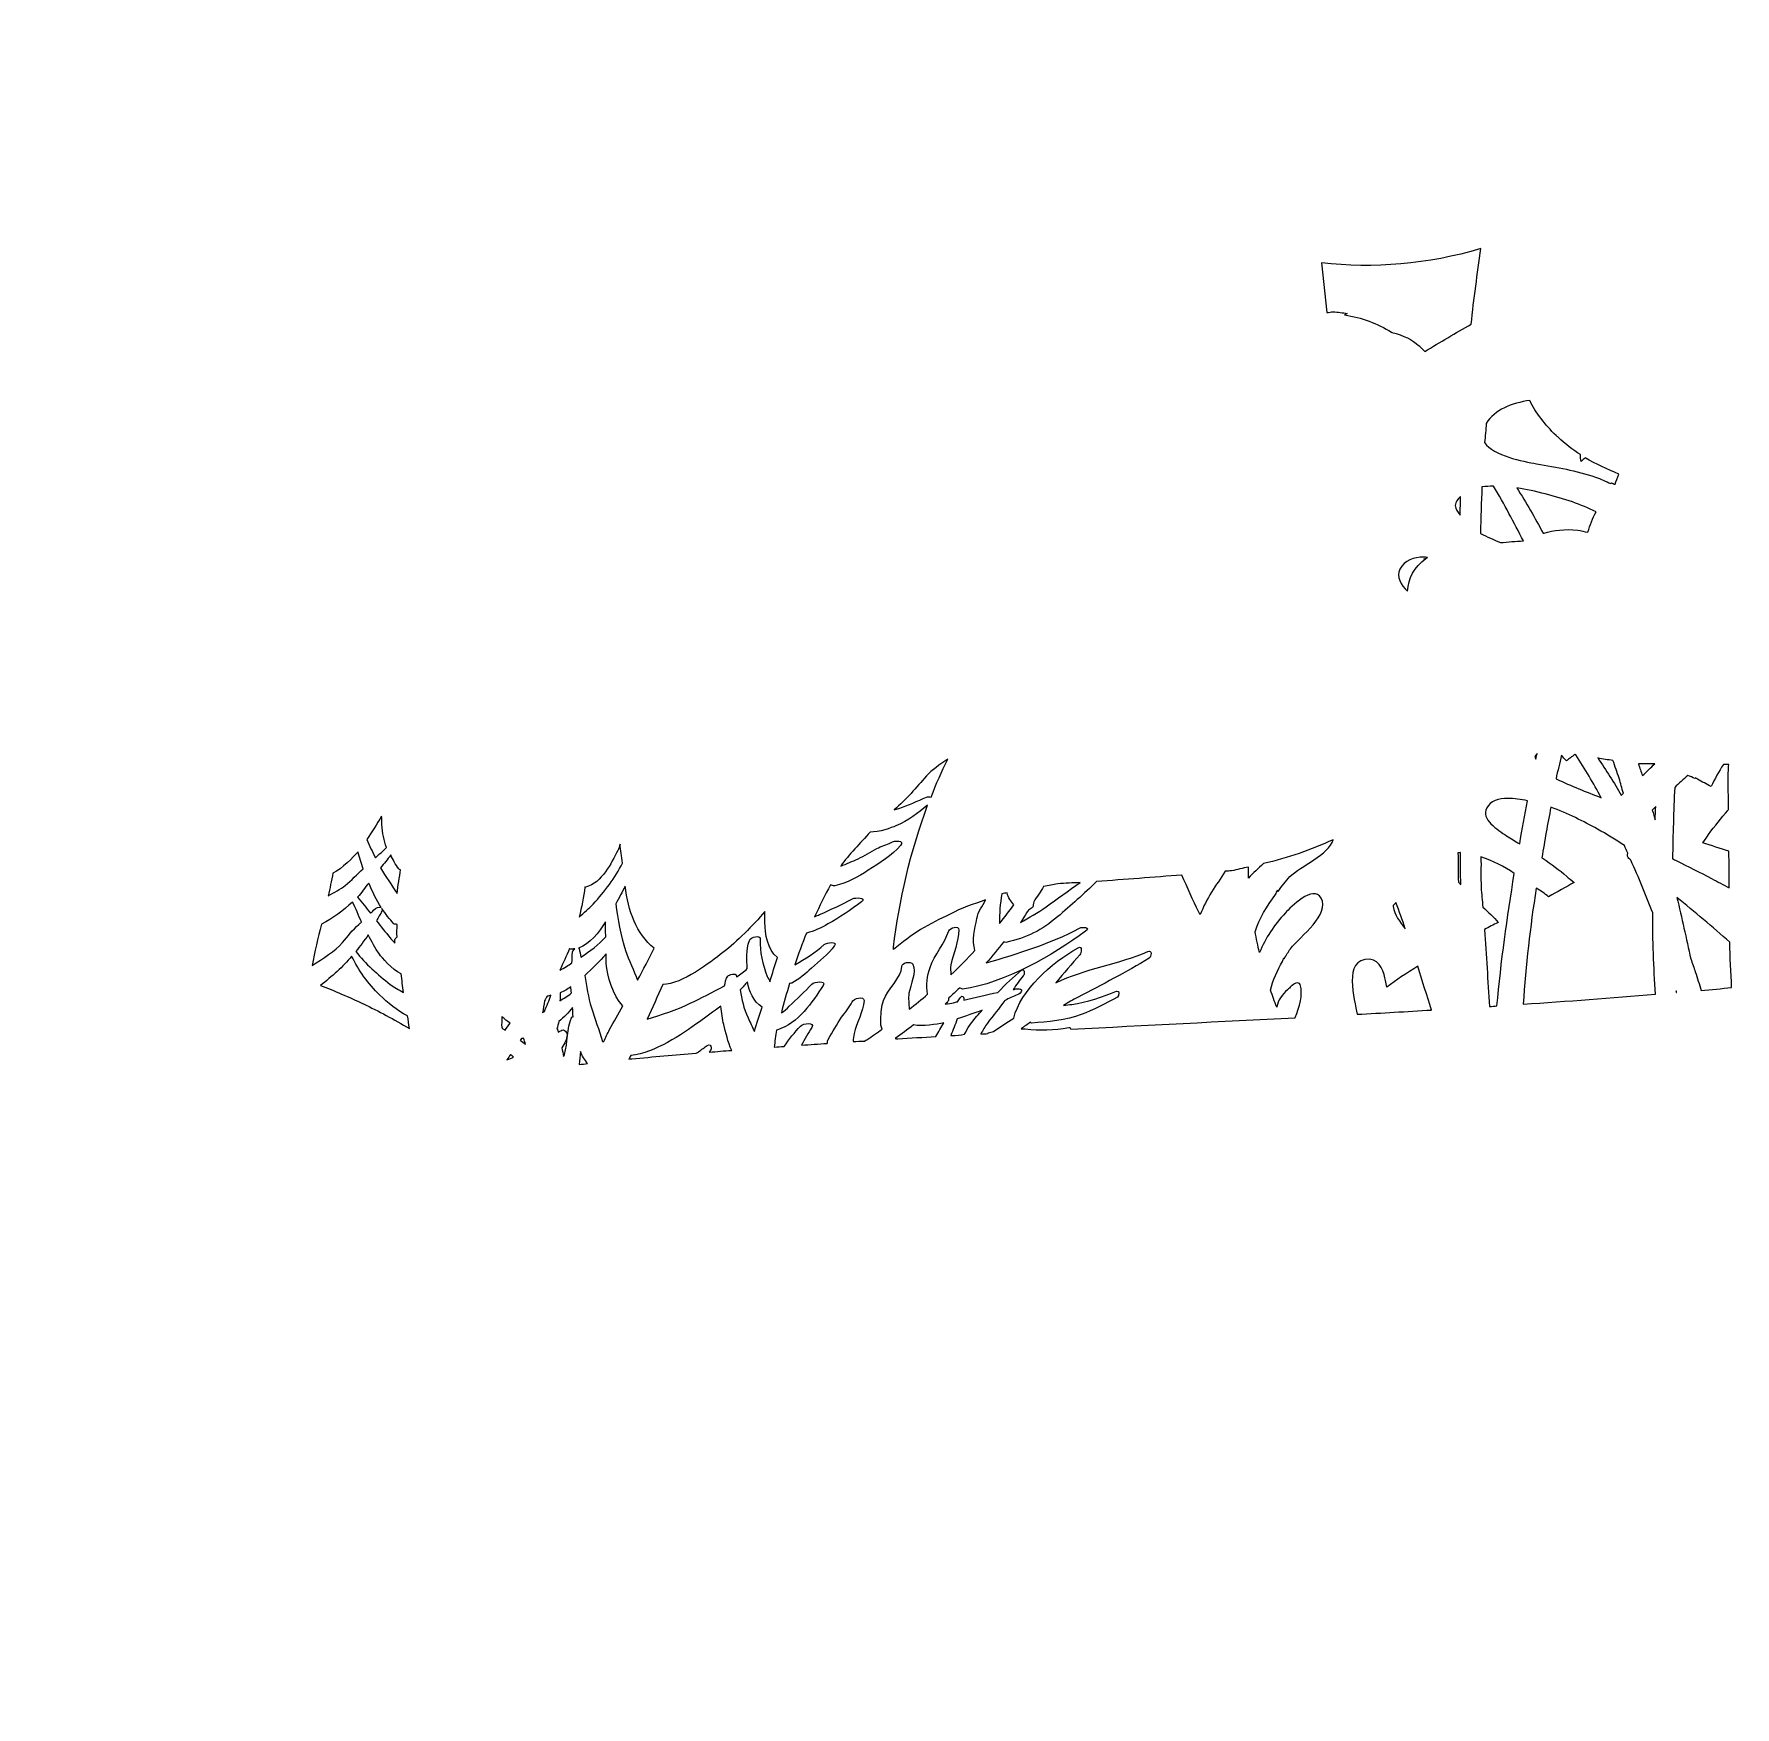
# Model space of a CAD drawing. Extents: x -2 to 9008, y -1000 to 0.
# Drawn here: x 1517.8 to 1581.4, y -749.6 to -687 of the extents above; entities that cross this region are included whole.
import ezdxf

# ---------------------------------------------------------------- set-up
doc = ezdxf.new("R2010")
doc.units = 0
doc.header["$MEASUREMENT"] = 0
doc.layers.add('Layer 1', color=7, linetype='Continuous')

# ---------------------------------------------------------------- blocks, each defined once
blk = doc.blocks.new('block 7')
at = {"layer": 'Layer 1', "lineweight": 0}
for points, knots in [([(1144.958, 0), (1144.958, 0), (1144.958, -387.67), (1144.958, -387.67), (1144.958, -387.67), (1144.958, -389.9), (1144.958, -389.9), (1144.958, -389.9), (1144.958, -402.58), (1144.958, -402.58), (1144.958, -402.58), (1144.958, -409.55), (1144.958, -409.55), (1144.958, -409.55), (1144.958, -416.56), (1144.958, -416.56), (1144.958, -416.56), (1144.958, -422.52), (1144.958, -422.52), (1144.958, -422.52), (1144.958, -455.49), (1144.958, -455.49), (1144.958, -455.49), (1144.958, -470.32), (1144.958, -470.32), (1144.958, -470.32), (1144.958, -475.2), (1144.958, -475.2), (1144.678, -475.57), (1144.208, -475.88), (1143.438, -475.88), (1142.388, -475.88), (1143.608, -476.45), (1144.958, -476.67), (1144.958, -476.67), (1144.958, -485.16), (1144.958, -485.16), (1144.958, -485.16), (1144.958, -492.24), (1144.958, -492.24), (1144.958, -492.24), (1144.958, -500.31), (1144.958, -500.31), (1144.958, -500.31), (1144.958, -518.7), (1144.958, -518.7), (1144.958, -518.7), (1144.958, -531.82), (1144.958, -531.82), (1144.958, -531.82), (1144.958, -558.91), (1144.958, -558.91), (1144.958, -558.91), (1144.958, -597.92), (1144.958, -597.92), (1144.958, -597.92), (1144.958, -624.27), (1144.958, -624.27), (1144.958, -624.27), (1144.958, -625.85), (1144.958, -625.85), (1144.958, -625.85), (1144.958, -634.75), (1144.958, -634.75), (1144.958, -634.75), (1144.958, -703.41), (1144.958, -703.41), (1144.958, -703.41), (1144.958, -1000), (1144.958, -1000), (1144.958, -1000), (2144.958, -1000), (2144.958, -1000), (2144.958, -1000), (2144.958, -576.68), (2144.958, -576.68), (2144.958, -576.68), (2144.958, 0), (2144.958, 0), (2144.958, 0), (1144.958, 0), (1144.958, 0)], [0, 0, 0, 0, 1, 1, 1, 2, 2, 2, 3, 3, 3, 4, 4, 4, 5, 5, 5, 6, 6, 6, 7, 7, 7, 8, 8, 8, 9, 9, 9, 10, 10, 10, 11, 11, 11, 12, 12, 12, 13, 13, 13, 14, 14, 14, 15, 15, 15, 16, 16, 16, 17, 17, 17, 18, 18, 18, 19, 19, 19, 20, 20, 20, 21, 21, 21, 22, 22, 22, 23, 23, 23, 24, 24, 24, 25, 25, 25, 26, 26, 26, 27, 27, 27, 27]), ([(1571.548, -697.86), (1570.958, -698.19), (1570.378, -698.53), (1569.808, -698.88), (1569.748, -698.81), (1569.678, -698.74), (1569.608, -698.68), (1569.618, -698.68), (1569.618, -698.68), (1569.628, -698.68), (1569.618, -698.67), (1569.598, -698.66), (1569.578, -698.65), (1569.338, -698.45), (1569.028, -698.27), (1568.578, -698.17), (1568.578, -698.16), (1568.568, -698.16), (1568.568, -698.16), (1568.028, -697.83), (1567.448, -697.61), (1566.808, -697.51), (1566.838, -697.49), (1566.868, -697.47), (1566.908, -697.46), (1566.738, -697.43), (1566.558, -697.4), (1566.378, -697.4), (1566.298, -697.39), (1566.228, -697.42), (1566.148, -697.42), (1566.148, -697.42), (1565.938, -695.56), (1565.938, -695.56), (1567.898, -695.79), (1569.908, -695.62), (1571.908, -695.03), (1571.778, -695.97), (1571.638, -696.91), (1571.548, -697.86)], [0, 0, 0, 0, 1, 1, 1, 2, 2, 2, 3, 3, 3, 4, 4, 4, 5, 5, 5, 6, 6, 6, 7, 7, 7, 8, 8, 8, 9, 9, 9, 10, 10, 10, 11, 11, 11, 12, 12, 12, 13, 13, 13, 13]), ([(1576.928, -703.85), (1576.878, -703.84), (1576.838, -703.81), (1576.788, -703.8), (1576.788, -703.8), (1576.778, -703.81), (1576.768, -703.82), (1576.578, -703.74), (1576.398, -703.65), (1576.198, -703.58), (1575.458, -703.33), (1574.758, -703.21), (1573.988, -703.08), (1573.468, -702.99), (1572.388, -702.78), (1572.048, -702.29), (1572.068, -702.05), (1572.088, -701.81), (1572.108, -701.57), (1572.428, -701.06), (1573.048, -700.81), (1573.738, -700.71), (1573.958, -701.18), (1574.308, -701.62), (1574.718, -702.02), (1574.748, -702.05), (1574.778, -702.07), (1574.798, -702.09), (1575.068, -702.34), (1575.348, -702.56), (1575.628, -702.74), (1575.638, -702.83), (1575.638, -702.91), (1575.658, -702.99), (1575.698, -702.94), (1575.758, -702.91), (1575.808, -702.86), (1576.218, -703.1), (1576.648, -703.28), (1577.068, -703.47), (1577.018, -703.6), (1576.968, -703.73), (1576.928, -703.85)], [0, 0, 0, 0, 1, 1, 1, 2, 2, 2, 3, 3, 3, 4, 4, 4, 5, 5, 5, 6, 6, 6, 7, 7, 7, 8, 8, 8, 9, 9, 9, 10, 10, 10, 11, 11, 11, 12, 12, 12, 13, 13, 13, 14, 14, 14, 14]), ([(1570.948, -704.64), (1570.948, -704.51), (1571.048, -704.41), (1571.148, -704.3), (1571.138, -704.54), (1571.138, -704.77), (1571.128, -705), (1571.058, -704.89), (1570.948, -704.79), (1570.948, -704.64)], [0, 0, 0, 0, 1, 1, 1, 2, 2, 2, 3, 3, 3, 3]), ([(1572.378, -703.92), (1572.788, -704.59), (1573.138, -705.28), (1573.498, -705.97), (1573.208, -705.97), (1572.928, -706.01), (1572.638, -706.03), (1572.388, -705.92), (1572.138, -705.81), (1571.898, -705.69), (1571.898, -705.69), (1571.898, -705.68), (1571.888, -705.68), (1571.908, -705.1), (1571.918, -704.52), (1571.948, -703.95), (1572.088, -703.93), (1572.238, -703.92), (1572.378, -703.92)], [0, 0, 0, 0, 1, 1, 1, 2, 2, 2, 3, 3, 3, 4, 4, 4, 5, 5, 5, 6, 6, 6, 6]), ([(1575.908, -705.64), (1575.778, -705.62), (1575.658, -705.58), (1575.528, -705.57), (1575.028, -705.51), (1574.628, -705.57), (1574.268, -705.68), (1574.268, -705.68), (1574.238, -705.68), (1574.238, -705.68), (1573.928, -705.11), (1573.608, -704.54), (1573.248, -703.98), (1573.968, -704.09), (1574.678, -704.31), (1575.328, -704.51), (1575.638, -704.61), (1575.928, -704.75), (1576.218, -704.88), (1576.078, -705.12), (1575.998, -705.38), (1575.908, -705.64)], [0, 0, 0, 0, 1, 1, 1, 2, 2, 2, 3, 3, 3, 4, 4, 4, 5, 5, 5, 6, 6, 6, 7, 7, 7, 7]), ([(1569.848, -706.63), (1569.408, -706.95), (1569.198, -707.37), (1569.158, -707.85), (1568.908, -707.6), (1568.728, -707.32), (1568.878, -707.02), (1569.038, -706.7), (1569.408, -706.57), (1569.778, -706.57), (1569.818, -706.57), (1569.858, -706.59), (1569.908, -706.59), (1569.898, -706.6), (1569.888, -706.6), (1569.878, -706.61), (1569.848, -706.63), (1569.798, -706.63), (1569.768, -706.65), (1569.798, -706.64), (1569.828, -706.64), (1569.848, -706.63)], [0, 0, 0, 0, 1, 1, 1, 2, 2, 2, 3, 3, 3, 4, 4, 4, 5, 5, 5, 6, 6, 6, 7, 7, 7, 7]), ([(1574.018, -713.92), (1573.998, -713.99), (1573.978, -714.06), (1573.968, -714.13), (1573.958, -714.1), (1573.928, -714.09), (1573.928, -714.06), (1573.928, -714), (1573.988, -713.97), (1574.018, -713.92)], [0, 0, 0, 0, 1, 1, 1, 2, 2, 2, 3, 3, 3, 3]), ([(1576.408, -715.58), (1575.848, -715.35), (1575.278, -715.14), (1574.748, -714.88), (1574.738, -714.88), (1574.728, -714.87), (1574.718, -714.87), (1574.778, -714.57), (1574.858, -714.28), (1574.928, -713.99), (1574.988, -714.06), (1575.038, -714.13), (1575.108, -714.2), (1575.208, -714.12), (1575.318, -714.04), (1575.418, -713.95), (1575.428, -713.96), (1575.448, -713.96), (1575.458, -713.97), (1575.798, -714.5), (1576.118, -715.03), (1576.408, -715.58)], [0, 0, 0, 0, 1, 1, 1, 2, 2, 2, 3, 3, 3, 4, 4, 4, 5, 5, 5, 6, 6, 6, 7, 7, 7, 7]), ([(1549.958, -716.03), (1550.408, -715.65), (1550.778, -715.19), (1551.168, -714.76), (1551.358, -714.54), (1551.668, -714.34), (1551.958, -714.13), (1551.728, -714.59), (1551.528, -715.07), (1551.338, -715.55), (1551.278, -715.54), (1551.208, -715.54), (1551.168, -715.55), (1550.828, -715.7), (1550.488, -715.86), (1550.128, -715.98), (1550.068, -716), (1550.008, -716.01), (1549.958, -716.03)], [0, 0, 0, 0, 1, 1, 1, 2, 2, 2, 3, 3, 3, 4, 4, 4, 5, 5, 5, 6, 6, 6, 6]), ([(1577.158, -715.48), (1576.898, -715.01), (1576.588, -714.55), (1576.278, -714.09), (1576.468, -714.13), (1576.658, -714.16), (1576.848, -714.18), (1576.918, -714.4), (1577.008, -714.63), (1577.078, -714.85), (1577.138, -715.04), (1577.178, -715.22), (1577.238, -715.41), (1577.218, -715.43), (1577.188, -715.46), (1577.158, -715.48)], [0, 0, 0, 0, 1, 1, 1, 2, 2, 2, 3, 3, 3, 4, 4, 4, 5, 5, 5, 5]), ([(1577.948, -714.75), (1577.898, -714.61), (1577.848, -714.46), (1577.798, -714.31), (1578.008, -714.32), (1578.218, -714.31), (1578.418, -714.31), (1578.248, -714.45), (1578.118, -714.61), (1577.948, -714.75)], [0, 0, 0, 0, 1, 1, 1, 2, 2, 2, 3, 3, 3, 3]), ([(1581.168, -716.02), (1581.168, -716.03), (1581.158, -716.04), (1581.148, -716.05), (1580.898, -716.34), (1580.658, -716.64), (1580.428, -716.95), (1580.378, -717.03), (1580.288, -717.14), (1580.208, -717.26), (1580.528, -717.37), (1580.858, -717.48), (1581.188, -717.58), (1581.188, -718.04), (1581.198, -718.5), (1581.198, -718.95), (1580.978, -718.84), (1580.768, -718.72), (1580.538, -718.6), (1580.098, -718.37), (1579.658, -718.15), (1579.218, -717.93), (1579.168, -717.91), (1579.128, -717.89), (1579.078, -717.86), (1579.088, -716.97), (1579.118, -716.08), (1579.158, -715.19), (1579.318, -715.04), (1579.478, -714.89), (1579.648, -714.74), (1579.738, -714.79), (1579.828, -714.81), (1579.908, -714.86), (1579.918, -714.85), (1579.928, -714.84), (1579.928, -714.83), (1579.958, -714.84), (1579.978, -714.87), (1580.008, -714.88), (1580.178, -714.98), (1580.358, -715.07), (1580.528, -715.16), (1580.648, -714.87), (1580.808, -714.6), (1580.978, -714.33), (1580.978, -714.33), (1581.178, -714.33), (1581.178, -714.33), (1581.178, -714.43), (1581.168, -714.54), (1581.158, -714.64), (1581.148, -715.11), (1581.178, -715.56), (1581.168, -716.02)], [0, 0, 0, 0, 1, 1, 1, 2, 2, 2, 3, 3, 3, 4, 4, 4, 5, 5, 5, 6, 6, 6, 7, 7, 7, 8, 8, 8, 9, 9, 9, 10, 10, 10, 11, 11, 11, 12, 12, 12, 13, 13, 13, 14, 14, 14, 15, 15, 15, 16, 16, 16, 17, 17, 17, 18, 18, 18, 18]), ([(1546.878, -722.55), (1546.608, -722.83), (1546.318, -723.11), (1546.028, -723.38), (1545.938, -723.47), (1545.838, -723.56), (1545.738, -723.63), (1545.818, -723.26), (1545.938, -722.89), (1546.038, -722.53), (1546.068, -722.52), (1546.108, -722.52), (1546.128, -722.51), (1546.388, -722.38), (1546.658, -722.15), (1546.858, -721.96), (1547.148, -721.68), (1547.488, -721.44), (1547.728, -721.11), (1547.858, -720.94), (1547.428, -720.99), (1547.338, -721.07), (1547.018, -721.37), (1546.628, -721.6), (1546.238, -721.83), (1546.368, -721.42), (1546.518, -721.03), (1546.678, -720.64), (1546.958, -720.57), (1547.218, -720.45), (1547.478, -720.3), (1547.928, -720.05), (1548.328, -719.79), (1548.728, -719.47), (1548.938, -719.31), (1548.508, -719.3), (1548.398, -719.36), (1547.988, -719.58), (1547.578, -719.76), (1547.168, -719.95), (1547.108, -719.98), (1547.048, -720), (1546.978, -720.03), (1547.168, -719.63), (1547.348, -719.23), (1547.578, -718.84), (1547.638, -718.84), (1547.658, -718.89), (1547.738, -718.87), (1548.188, -718.77), (1548.598, -718.55), (1548.988, -718.29), (1549.388, -718.03), (1549.888, -717.72), (1550.188, -717.37), (1550.368, -717.16), (1549.968, -717.17), (1549.838, -717.25), (1549.668, -717.36), (1549.468, -717.38), (1549.308, -717.48), (1549.078, -717.61), (1548.848, -717.75), (1548.608, -717.86), (1548.388, -717.96), (1548.178, -718.05), (1547.958, -718.14), (1548.258, -717.69), (1548.688, -717.29), (1549.058, -716.86), (1549.388, -716.87), (1549.858, -716.7), (1550.018, -716.63), (1550.488, -716.44), (1550.838, -716.15), (1551.208, -715.86), (1550.548, -717.61), (1550.148, -719.44), (1549.928, -721.17), (1549.928, -721.17), (1549.928, -721.26), (1549.928, -721.26), (1550.578, -720.7), (1551.288, -720.27), (1552.048, -719.94), (1552.458, -719.7), (1552.928, -719.56), (1553.378, -719.4), (1553.268, -719.63), (1553.088, -719.84), (1553.048, -720.1), (1552.978, -720.48), (1552.858, -720.92), (1552.978, -721.29), (1552.688, -721.6), (1552.398, -721.91), (1552.078, -722.2), (1552.068, -722.08), (1552.058, -721.96), (1552.078, -721.83), (1552.168, -721.41), (1552.368, -720.94), (1552.378, -720.52), (1552.378, -720.35), (1552.038, -720.44), (1551.998, -720.56), (1551.848, -721.03), (1551.468, -721.46), (1551.298, -721.93), (1551.188, -722.22), (1551.148, -722.6), (1551.208, -722.93), (1550.978, -723.12), (1550.748, -723.31), (1550.518, -723.49), (1550.508, -723.29), (1550.478, -723.09), (1550.508, -722.89), (1550.568, -722.56), (1550.798, -722.12), (1550.648, -721.8), (1550.588, -721.68), (1550.228, -721.75), (1550.238, -721.89), (1550.238, -722.31), (1549.698, -722.75), (1549.558, -723.16), (1549.478, -723.39), (1549.468, -723.62), (1549.458, -723.86), (1549.448, -724.04), (1549.458, -724.15), (1549.508, -724.24), (1549.318, -724.37), (1549.128, -724.5), (1548.928, -724.64), (1548.908, -724.64), (1548.878, -724.66), (1548.848, -724.68), (1548.708, -724.69), (1548.558, -724.69), (1548.418, -724.7), (1548.428, -724.6), (1548.438, -724.5), (1548.458, -724.4), (1548.548, -724), (1548.798, -723.57), (1548.828, -723.17), (1548.838, -722.97), (1548.428, -723.09), (1548.378, -723.22), (1548.308, -723.39), (1548.098, -723.64), (1547.988, -723.79), (1547.808, -724.06), (1547.648, -724.33), (1547.488, -724.62), (1547.468, -724.66), (1547.458, -724.72), (1547.448, -724.77), (1547.128, -724.79), (1546.808, -724.81), (1546.488, -724.84), (1546.608, -724.61), (1546.738, -724.38), (1546.878, -724.17), (1547.008, -723.97), (1546.538, -724.01), (1546.448, -724.12), (1546.228, -724.36), (1546.028, -724.62), (1545.838, -724.88), (1545.718, -724.89), (1545.588, -724.9), (1545.468, -724.91), (1545.488, -724.7), (1545.518, -724.48), (1545.558, -724.27), (1545.568, -724.27), (1545.568, -724.27), (1545.568, -724.27), (1546.388, -724.02), (1546.888, -723.22), (1547.298, -722.6), (1547.418, -722.4), (1546.978, -722.46), (1546.878, -722.55)], [0, 0, 0, 0, 1, 1, 1, 2, 2, 2, 3, 3, 3, 4, 4, 4, 5, 5, 5, 6, 6, 6, 7, 7, 7, 8, 8, 8, 9, 9, 9, 10, 10, 10, 11, 11, 11, 12, 12, 12, 13, 13, 13, 14, 14, 14, 15, 15, 15, 16, 16, 16, 17, 17, 17, 18, 18, 18, 19, 19, 19, 20, 20, 20, 21, 21, 21, 22, 22, 22, 23, 23, 23, 24, 24, 24, 25, 25, 25, 26, 26, 26, 27, 27, 27, 28, 28, 28, 29, 29, 29, 30, 30, 30, 31, 31, 31, 32, 32, 32, 33, 33, 33, 34, 34, 34, 35, 35, 35, 36, 36, 36, 37, 37, 37, 38, 38, 38, 39, 39, 39, 40, 40, 40, 41, 41, 41, 42, 42, 42, 43, 43, 43, 44, 44, 44, 45, 45, 45, 46, 46, 46, 47, 47, 47, 48, 48, 48, 49, 49, 49, 50, 50, 50, 51, 51, 51, 52, 52, 52, 53, 53, 53, 54, 54, 54, 55, 55, 55, 56, 56, 56, 57, 57, 57, 58, 58, 58, 59, 59, 59, 60, 60, 60, 61, 61, 61, 62, 62, 62, 62]), ([(1572.868, -717), (1572.538, -716.78), (1571.888, -716.38), (1572.128, -715.96), (1572.258, -715.71), (1572.578, -715.6), (1572.908, -715.6), (1573.158, -715.6), (1573.408, -715.64), (1573.648, -715.69), (1573.548, -716.22), (1573.448, -716.76), (1573.358, -717.3), (1573.188, -717.2), (1573.028, -717.1), (1572.868, -717)], [0, 0, 0, 0, 1, 1, 1, 2, 2, 2, 3, 3, 3, 4, 4, 4, 5, 5, 5, 5]), ([(1577.448, -717.85), (1577.468, -717.87), (1577.498, -717.89), (1577.518, -717.91), (1577.808, -718.57), (1578.088, -719.23), (1578.338, -719.89), (1578.328, -720.91), (1578.378, -721.92), (1578.438, -722.93), (1576.788, -723.07), (1575.138, -723.19), (1573.488, -723.3), (1573.588, -721.86), (1573.748, -720.41), (1573.978, -718.96), (1574.138, -719.06), (1574.298, -719.16), (1574.438, -719.28), (1574.758, -719.1), (1575.078, -718.93), (1575.398, -718.75), (1575.298, -718.66), (1575.188, -718.58), (1575.118, -718.52), (1574.838, -718.28), (1574.548, -718.06), (1574.238, -717.85), (1574.218, -717.84), (1574.198, -717.83), (1574.188, -717.82), (1574.298, -717.18), (1574.398, -716.56), (1574.528, -715.93), (1575.158, -716.16), (1575.758, -716.47), (1576.268, -716.75), (1576.618, -716.94), (1576.958, -717.15), (1577.278, -717.37), (1577.318, -717.46), (1577.358, -717.56), (1577.408, -717.65), (1577.388, -717.73), (1577.388, -717.81), (1577.448, -717.85)], [0, 0, 0, 0, 1, 1, 1, 2, 2, 2, 3, 3, 3, 4, 4, 4, 5, 5, 5, 6, 6, 6, 7, 7, 7, 8, 8, 8, 9, 9, 9, 10, 10, 10, 11, 11, 11, 12, 12, 12, 13, 13, 13, 14, 14, 14, 15, 15, 15, 15]), ([(1578.448, -715.91), (1578.438, -716.08), (1578.428, -716.24), (1578.428, -716.41), (1578.388, -716.29), (1578.358, -716.16), (1578.318, -716.04), (1578.358, -716), (1578.408, -715.95), (1578.448, -715.91)], [0, 0, 0, 0, 1, 1, 1, 2, 2, 2, 3, 3, 3, 3]), ([(1530.548, -717.82), (1530.428, -717.6), (1530.328, -717.37), (1530.228, -717.14), (1530.418, -716.85), (1530.598, -716.57), (1530.778, -716.27), (1530.788, -716.38), (1530.788, -716.48), (1530.788, -716.59), (1530.808, -716.9), (1530.868, -717.18), (1530.958, -717.44), (1530.838, -717.58), (1530.678, -717.69), (1530.548, -717.82)], [0, 0, 0, 0, 1, 1, 1, 2, 2, 2, 3, 3, 3, 4, 4, 4, 5, 5, 5, 5]), ([(1556.888, -720.46), (1555.798, -721.04), (1554.588, -721.41), (1553.398, -721.76), (1553.628, -721.5), (1553.838, -721.23), (1554.058, -720.97), (1554.088, -720.97), (1554.108, -720.99), (1554.128, -720.99), (1554.918, -720.83), (1555.478, -720.53), (1556.068, -720.03), (1556.558, -719.62), (1557.058, -719.17), (1557.528, -718.71), (1558.588, -718.64), (1559.658, -718.55), (1560.718, -718.47), (1560.928, -718.94), (1561.128, -719.41), (1561.348, -719.86), (1561.368, -719.9), (1561.388, -719.92), (1561.408, -719.95), (1561.628, -719.35), (1562.008, -718.85), (1562.338, -718.33), (1562.418, -718.32), (1562.498, -718.32), (1562.578, -718.31), (1562.798, -718.28), (1562.988, -718.21), (1563.208, -718.17), (1563.208, -718.31), (1563.208, -718.45), (1563.218, -718.59), (1563.368, -718.39), (1563.588, -718.23), (1563.768, -718.04), (1564.688, -717.83), (1565.558, -717.53), (1566.378, -717.15), (1566.238, -717.7), (1565.148, -718.14), (1564.758, -718.53), (1564.598, -718.7), (1564.458, -718.9), (1564.318, -719.08), (1564.318, -719.07), (1564.308, -719.05), (1564.308, -719.03), (1564.268, -719.08), (1564.258, -719.15), (1564.228, -719.2), (1563.898, -719.63), (1563.618, -720.1), (1563.458, -720.59), (1563.508, -720.85), (1563.558, -721.11), (1563.628, -721.37), (1563.848, -720.84), (1564.158, -720.34), (1564.598, -719.88), (1564.778, -719.69), (1565.638, -718.81), (1565.928, -719.33), (1566.268, -719.94), (1565.168, -720.75), (1564.778, -721.23), (1564.698, -721.34), (1564.628, -721.48), (1564.548, -721.6), (1564.548, -721.59), (1564.538, -721.58), (1564.538, -721.57), (1564.518, -721.61), (1564.508, -721.66), (1564.488, -721.7), (1564.288, -722.04), (1564.118, -722.4), (1564.038, -722.78), (1564.108, -722.99), (1564.188, -723.2), (1564.268, -723.41), (1564.318, -723.16), (1564.468, -722.95), (1564.668, -722.76), (1564.768, -722.68), (1564.848, -722.58), (1564.988, -722.52), (1565.048, -722.49), (1565.128, -722.51), (1565.148, -722.57), (1565.258, -722.97), (1565.118, -723.39), (1564.958, -723.8), (1564.958, -723.8), (1564.958, -723.8), (1564.958, -723.81), (1562.158, -723.95), (1559.368, -724.09), (1556.568, -724.24), (1556.558, -724.19), (1556.538, -724.16), (1556.488, -724.17), (1555.938, -724.28), (1555.408, -724.28), (1554.858, -724.23), (1554.808, -724.23), (1554.758, -724.23), (1554.708, -724.22), (1554.828, -724.14), (1554.928, -724.06), (1555.058, -723.98), (1555.068, -723.99), (1555.068, -724.01), (1555.098, -724.01), (1555.688, -723.96), (1556.398, -723.91), (1556.948, -723.69), (1557.408, -723.52), (1557.878, -723.28), (1558.308, -723.04), (1558.378, -723), (1558.398, -722.77), (1558.278, -722.81), (1557.778, -723.01), (1557.148, -723.24), (1556.608, -723.31), (1556.498, -723.32), (1556.398, -723.34), (1556.288, -723.35), (1556.468, -723.24), (1556.638, -723.14), (1556.838, -723.04), (1557.728, -722.57), (1558.638, -722.11), (1559.498, -721.58), (1559.588, -721.52), (1559.608, -721.25), (1559.448, -721.33), (1558.398, -721.79), (1557.078, -721.98), (1556.008, -722.5), (1556.298, -722.14), (1556.608, -721.79), (1556.908, -721.45), (1556.968, -721.38), (1556.998, -721.1), (1556.838, -721.19), (1555.818, -721.77), (1554.698, -722.77), (1554.428, -723.83), (1554.168, -723.98), (1553.918, -724.16), (1553.668, -724.32), (1553.608, -724.35), (1553.538, -724.34), (1553.478, -724.38), (1553.468, -724.38), (1553.468, -724.4), (1553.458, -724.4), (1553.378, -724.41), (1553.288, -724.41), (1553.198, -724.42), (1553.278, -724.28), (1553.348, -724.15), (1553.448, -724.01), (1553.658, -723.73), (1553.888, -723.45), (1554.098, -723.16), (1554.248, -723.09), (1554.398, -723.01), (1554.558, -722.95), (1554.748, -722.89), (1554.808, -722.7), (1554.548, -722.73), (1554.498, -722.73), (1554.448, -722.75), (1554.408, -722.75), (1554.538, -722.58), (1554.638, -722.4), (1554.788, -722.24), (1554.848, -722.19), (1554.838, -721.94), (1554.718, -722.03), (1554.408, -722.28), (1554.118, -722.56), (1553.838, -722.86), (1553.408, -722.95), (1552.978, -723.04), (1552.558, -723.15), (1552.568, -723.05), (1552.528, -722.93), (1552.428, -723.06), (1552.398, -723.11), (1552.358, -723.16), (1552.328, -723.21), (1552.278, -723.22), (1552.228, -723.24), (1552.178, -723.25), (1552.108, -723.26), (1551.988, -723.28), (1551.858, -723.3), (1551.908, -723.27), (1551.948, -723.23), (1551.968, -723.19), (1551.998, -723.15), (1551.978, -723.11), (1551.998, -723.07), (1552.138, -722.95), (1552.258, -722.82), (1552.398, -722.7), (1552.448, -722.7), (1552.468, -722.74), (1552.518, -722.74), (1554.098, -722.52), (1555.898, -721.47), (1557.118, -720.57), (1557.318, -720.43), (1557.018, -720.39), (1556.888, -720.46)], [0, 0, 0, 0, 1, 1, 1, 2, 2, 2, 3, 3, 3, 4, 4, 4, 5, 5, 5, 6, 6, 6, 7, 7, 7, 8, 8, 8, 9, 9, 9, 10, 10, 10, 11, 11, 11, 12, 12, 12, 13, 13, 13, 14, 14, 14, 15, 15, 15, 16, 16, 16, 17, 17, 17, 18, 18, 18, 19, 19, 19, 20, 20, 20, 21, 21, 21, 22, 22, 22, 23, 23, 23, 24, 24, 24, 25, 25, 25, 26, 26, 26, 27, 27, 27, 28, 28, 28, 29, 29, 29, 30, 30, 30, 31, 31, 31, 32, 32, 32, 33, 33, 33, 34, 34, 34, 35, 35, 35, 36, 36, 36, 37, 37, 37, 38, 38, 38, 39, 39, 39, 40, 40, 40, 41, 41, 41, 42, 42, 42, 43, 43, 43, 44, 44, 44, 45, 45, 45, 46, 46, 46, 47, 47, 47, 48, 48, 48, 49, 49, 49, 50, 50, 50, 51, 51, 51, 52, 52, 52, 53, 53, 53, 54, 54, 54, 55, 55, 55, 56, 56, 56, 57, 57, 57, 58, 58, 58, 59, 59, 59, 60, 60, 60, 61, 61, 61, 62, 62, 62, 63, 63, 63, 64, 64, 64, 65, 65, 65, 66, 66, 66, 67, 67, 67, 68, 68, 68, 69, 69, 69, 70, 70, 70, 71, 71, 71, 72, 72, 72, 73, 73, 73, 74, 74, 74, 74]), ([(1529.418, -718.86), (1529.238, -719), (1529.008, -719.12), (1528.778, -719.25), (1528.848, -718.97), (1528.898, -718.68), (1528.958, -718.4), (1529.308, -718.23), (1529.708, -717.82), (1529.898, -717.6), (1529.958, -717.81), (1530.018, -718.03), (1530.088, -718.24), (1529.858, -718.44), (1529.658, -718.67), (1529.418, -718.86)], [0, 0, 0, 0, 1, 1, 1, 2, 2, 2, 3, 3, 3, 4, 4, 4, 5, 5, 5, 5]), ([(1531.358, -719.16), (1531.148, -718.84), (1530.938, -718.53), (1530.738, -718.2), (1530.858, -718.04), (1531.008, -717.89), (1531.118, -717.72), (1531.208, -717.89), (1531.288, -718.07), (1531.428, -718.24), (1531.438, -718.26), (1531.468, -718.26), (1531.488, -718.27), (1531.448, -718.56), (1531.388, -718.86), (1531.358, -719.16)], [0, 0, 0, 0, 1, 1, 1, 2, 2, 2, 3, 3, 3, 4, 4, 4, 5, 5, 5, 5]), ([(1538.688, -719.56), (1538.538, -719.72), (1538.348, -719.88), (1538.168, -720.04), (1538.268, -719.67), (1538.328, -719.29), (1538.388, -718.92), (1538.398, -718.91), (1538.398, -718.92), (1538.408, -718.92), (1539.038, -718.76), (1539.358, -718.03), (1539.618, -717.55), (1539.658, -717.48), (1539.668, -717.4), (1539.698, -717.32), (1539.728, -717.55), (1539.768, -717.76), (1539.788, -718.02), (1539.518, -718.57), (1539.128, -719.09), (1538.688, -719.56)], [0, 0, 0, 0, 1, 1, 1, 2, 2, 2, 3, 3, 3, 4, 4, 4, 5, 5, 5, 6, 6, 6, 7, 7, 7, 7]), ([(1571.138, -717.63), (1571.148, -718.03), (1571.138, -718.43), (1571.158, -718.83), (1571.128, -718.8), (1571.098, -718.77), (1571.068, -718.74), (1571.048, -718.37), (1571.058, -718.01), (1571.048, -717.64), (1571.078, -717.64), (1571.108, -717.63), (1571.138, -717.63)], [0, 0, 0, 0, 1, 1, 1, 2, 2, 2, 3, 3, 3, 4, 4, 4, 4]), ([(1571.978, -719.67), (1571.958, -719.43), (1571.928, -719.18), (1571.918, -718.93), (1571.898, -718.55), (1571.918, -718.17), (1571.908, -717.79), (1572.368, -717.95), (1572.778, -718.15), (1573.158, -718.41), (1572.888, -720.06), (1572.658, -721.71), (1572.508, -723.37), (1572.418, -723.38), (1572.328, -723.38), (1572.228, -723.39), (1572.168, -722.43), (1572.108, -721.47), (1572.038, -720.51), (1572.208, -720.42), (1572.378, -720.33), (1572.548, -720.25), (1572.398, -720.03), (1572.178, -719.86), (1571.978, -719.67)], [0, 0, 0, 0, 1, 1, 1, 2, 2, 2, 3, 3, 3, 4, 4, 4, 5, 5, 5, 6, 6, 6, 7, 7, 7, 8, 8, 8, 8]), ([(1530.298, -718.77), (1530.438, -719.09), (1530.588, -719.41), (1530.768, -719.69), (1530.708, -719.64), (1530.548, -719.69), (1530.478, -719.79), (1530.448, -719.83), (1530.398, -719.86), (1530.358, -719.9), (1530.198, -719.7), (1530.058, -719.48), (1529.878, -719.3), (1530.048, -719.14), (1530.138, -718.94), (1530.298, -718.77)], [0, 0, 0, 0, 1, 1, 1, 2, 2, 2, 3, 3, 3, 4, 4, 4, 5, 5, 5, 5]), ([(1540.358, -722.4), (1540.218, -722.03), (1540.028, -721.67), (1539.908, -721.29), (1539.718, -720.72), (1539.618, -720.13), (1539.538, -719.55), (1539.658, -719.33), (1539.788, -719.1), (1539.888, -718.88), (1540.008, -719.81), (1540.298, -720.67), (1540.978, -721.21), (1540.778, -721.61), (1540.568, -722), (1540.358, -722.4)], [0, 0, 0, 0, 1, 1, 1, 2, 2, 2, 3, 3, 3, 4, 4, 4, 5, 5, 5, 5]), ([(1554.678, -720.25), (1554.788, -720.1), (1554.868, -719.93), (1554.978, -719.78), (1555.028, -719.75), (1555.098, -719.72), (1555.128, -719.68), (1555.178, -719.62), (1555.148, -719.54), (1555.178, -719.47), (1555.298, -719.28), (1555.438, -719.09), (1555.548, -718.9), (1555.738, -718.87), (1555.888, -718.82), (1556.078, -718.8), (1556.358, -718.77), (1556.638, -718.77), (1556.918, -718.75), (1556.488, -719.06), (1556.048, -719.35), (1555.638, -719.66), (1555.328, -719.88), (1554.998, -720.06), (1554.678, -720.25)], [0, 0, 0, 0, 1, 1, 1, 2, 2, 2, 3, 3, 3, 4, 4, 4, 5, 5, 5, 6, 6, 6, 7, 7, 7, 8, 8, 8, 8]), ([(1529.688, -719.48), (1529.818, -719.72), (1529.908, -719.98), (1530.028, -720.23), (1529.988, -720.26), (1529.968, -720.29), (1529.928, -720.32), (1529.688, -720.52), (1529.518, -720.77), (1529.318, -721), (1529.028, -721.32), (1528.588, -721.59), (1528.178, -721.86), (1528.278, -721.34), (1528.398, -720.83), (1528.528, -720.31), (1528.958, -720.09), (1529.348, -719.8), (1529.688, -719.48)], [0, 0, 0, 0, 1, 1, 1, 2, 2, 2, 3, 3, 3, 4, 4, 4, 5, 5, 5, 6, 6, 6, 6]), ([(1530.588, -720.18), (1530.648, -720.06), (1530.738, -719.94), (1530.788, -719.82), (1530.798, -719.78), (1530.798, -719.75), (1530.788, -719.72), (1530.928, -719.93), (1531.078, -720.12), (1531.238, -720.29), (1531.268, -720.32), (1531.318, -720.3), (1531.358, -720.32), (1531.358, -720.48), (1531.348, -720.63), (1531.358, -720.78), (1531.338, -720.82), (1531.288, -720.85), (1531.278, -720.89), (1531.268, -720.92), (1531.268, -720.97), (1531.278, -721.02), (1531.198, -720.94), (1531.128, -720.87), (1531.098, -720.82), (1530.928, -720.61), (1530.748, -720.4), (1530.588, -720.18)], [0, 0, 0, 0, 1, 1, 1, 2, 2, 2, 3, 3, 3, 4, 4, 4, 5, 5, 5, 6, 6, 6, 7, 7, 7, 8, 8, 8, 9, 9, 9, 9]), ([(1553.898, -720.28), (1553.888, -719.9), (1553.918, -719.53), (1553.988, -719.17), (1554.048, -719.15), (1554.118, -719.15), (1554.178, -719.14), (1554.208, -719.32), (1554.328, -719.45), (1554.438, -719.59), (1554.258, -719.82), (1554.088, -720.05), (1553.898, -720.28)], [0, 0, 0, 0, 1, 1, 1, 2, 2, 2, 3, 3, 3, 4, 4, 4, 4]), ([(1569.068, -720.48), (1568.878, -720.22), (1568.668, -719.96), (1568.628, -719.65), (1568.608, -719.58), (1568.698, -719.56), (1568.728, -719.5), (1568.848, -719.84), (1568.978, -720.15), (1569.068, -720.48)], [0, 0, 0, 0, 1, 1, 1, 2, 2, 2, 3, 3, 3, 3]), ([(1581.218, -720.98), (1581.228, -721.55), (1581.258, -722.11), (1581.288, -722.68), (1580.908, -722.72), (1580.528, -722.75), (1580.148, -722.79), (1580.078, -722.56), (1580.008, -722.32), (1579.928, -722.09), (1579.878, -721.94), (1579.818, -721.77), (1579.758, -721.61), (1579.588, -720.84), (1579.428, -720.07), (1579.238, -719.31), (1579.908, -719.85), (1580.568, -720.41), (1581.218, -720.98)], [0, 0, 0, 0, 1, 1, 1, 2, 2, 2, 3, 3, 3, 4, 4, 4, 5, 5, 5, 6, 6, 6, 6]), ([(1539.158, -720.22), (1539.148, -720.4), (1539.158, -720.59), (1539.168, -720.78), (1538.888, -721.08), (1538.578, -721.32), (1538.238, -721.54), (1538.218, -721.44), (1538.188, -721.33), (1538.168, -721.22), (1538.168, -721.21), (1538.148, -721.21), (1538.148, -721.2), (1538.568, -721.07), (1538.908, -720.61), (1539.158, -720.22)], [0, 0, 0, 0, 1, 1, 1, 2, 2, 2, 3, 3, 3, 4, 4, 4, 5, 5, 5, 5]), ([(1545.588, -721.55), (1545.478, -721.85), (1545.408, -722.16), (1545.308, -722.46), (1545.288, -722.4), (1545.238, -722.34), (1545.208, -722.27), (1545.028, -721.8), (1544.918, -721.37), (1544.948, -720.87), (1544.968, -720.69), (1544.578, -720.79), (1544.538, -720.92), (1544.408, -721.3), (1544.438, -721.62), (1544.458, -721.97), (1544.338, -722.08), (1544.208, -722.18), (1544.058, -722.28), (1544.058, -722.26), (1544.048, -722.25), (1544.048, -722.23), (1544.038, -722.12), (1543.778, -722.21), (1543.728, -722.25), (1543.638, -722.34), (1543.648, -722.5), (1543.608, -722.62), (1543.168, -722.86), (1542.708, -723.08), (1542.318, -723.27), (1541.798, -723.53), (1541.248, -723.69), (1540.718, -723.86), (1540.908, -723.43), (1541.108, -723), (1541.298, -722.57), (1542.048, -722.54), (1543.058, -721.75), (1543.548, -721.37), (1544.088, -720.94), (1544.658, -720.39), (1545.118, -719.83), (1545.118, -719.83), (1545.118, -720.24), (1545.118, -720.24), (1545.138, -720.68), (1545.198, -721.25), (1545.588, -721.55)], [0, 0, 0, 0, 1, 1, 1, 2, 2, 2, 3, 3, 3, 4, 4, 4, 5, 5, 5, 6, 6, 6, 7, 7, 7, 8, 8, 8, 9, 9, 9, 10, 10, 10, 11, 11, 11, 12, 12, 12, 13, 13, 13, 14, 14, 14, 15, 15, 15, 16, 16, 16, 16]), ([(1531.098, -722.56), (1530.638, -722.19), (1530.168, -721.79), (1529.818, -721.33), (1529.968, -721.14), (1530.128, -720.92), (1530.278, -720.71), (1530.408, -720.95), (1530.528, -721.21), (1530.698, -721.43), (1530.778, -721.54), (1531.168, -722.01), (1531.508, -722.17), (1531.548, -722.4), (1531.558, -722.63), (1531.598, -722.87), (1531.428, -722.77), (1531.248, -722.67), (1531.098, -722.56)], [0, 0, 0, 0, 1, 1, 1, 2, 2, 2, 3, 3, 3, 4, 4, 4, 5, 5, 5, 6, 6, 6, 6]), ([(1531.748, -723.74), (1531.778, -723.89), (1531.798, -724.05), (1531.818, -724.21), (1531.238, -723.87), (1530.668, -723.56), (1530.098, -723.29), (1530.088, -723.29), (1530.088, -723.29), (1530.088, -723.29), (1529.548, -723.03), (1529.018, -722.8), (1528.488, -722.6), (1528.918, -722.27), (1529.338, -721.9), (1529.658, -721.51), (1529.928, -722.04), (1530.268, -722.54), (1530.708, -722.96), (1531.008, -723.25), (1531.358, -723.54), (1531.748, -723.74)], [0, 0, 0, 0, 1, 1, 1, 2, 2, 2, 3, 3, 3, 4, 4, 4, 5, 5, 5, 6, 6, 6, 7, 7, 7, 7]), ([(1537.448, -722.03), (1537.568, -721.76), (1537.698, -721.5), (1537.808, -721.22), (1537.818, -721.23), (1537.818, -721.24), (1537.828, -721.24), (1537.888, -721.25), (1537.948, -721.24), (1538.008, -721.23), (1537.958, -721.28), (1537.918, -721.33), (1537.918, -721.36), (1537.908, -721.5), (1537.908, -721.63), (1537.898, -721.76), (1537.828, -721.81), (1537.768, -721.85), (1537.698, -721.89), (1537.618, -721.95), (1537.528, -721.98), (1537.448, -722.03)], [0, 0, 0, 0, 1, 1, 1, 2, 2, 2, 3, 3, 3, 4, 4, 4, 5, 5, 5, 6, 6, 6, 7, 7, 7, 7]), ([(1538.378, -722.23), (1538.668, -721.97), (1538.938, -721.7), (1539.178, -721.42), (1539.188, -721.54), (1539.168, -721.66), (1539.178, -721.78), (1539.238, -722.24), (1539.408, -722.99), (1539.808, -723.36), (1539.638, -723.66), (1539.478, -723.96), (1539.308, -724.25), (1539.228, -724.4), (1539.158, -724.55), (1539.088, -724.7), (1539.068, -724.69), (1539.058, -724.71), (1539.038, -724.7), (1538.918, -724.27), (1538.758, -723.84), (1538.628, -723.44), (1538.508, -723.04), (1538.448, -722.63), (1538.378, -722.23)], [0, 0, 0, 0, 1, 1, 1, 2, 2, 2, 3, 3, 3, 4, 4, 4, 5, 5, 5, 6, 6, 6, 7, 7, 7, 8, 8, 8, 8]), ([(1569.548, -721.88), (1569.718, -722.43), (1569.888, -722.98), (1570.058, -723.52), (1569.128, -723.58), (1568.208, -723.63), (1567.278, -723.68), (1567.198, -723.15), (1566.708, -721.58), (1567.738, -721.62), (1568.168, -721.64), (1568.288, -722.16), (1568.338, -722.42), (1568.358, -722.5), (1568.368, -722.59), (1568.388, -722.67), (1568.738, -722.4), (1569.128, -722.14), (1569.548, -721.88)], [0, 0, 0, 0, 1, 1, 1, 2, 2, 2, 3, 3, 3, 4, 4, 4, 5, 5, 5, 6, 6, 6, 6]), ([(1537.458, -722.88), (1537.608, -722.81), (1537.728, -722.75), (1537.858, -722.65), (1537.858, -722.72), (1537.878, -722.8), (1537.878, -722.88), (1537.758, -723.01), (1537.588, -723.07), (1537.448, -723.18), (1537.458, -723.08), (1537.458, -722.98), (1537.458, -722.88)], [0, 0, 0, 0, 1, 1, 1, 2, 2, 2, 3, 3, 3, 4, 4, 4, 4]), ([(1545.018, -723.41), (1544.928, -723.72), (1544.798, -724.01), (1544.728, -724.33), (1544.648, -724.15), (1544.568, -723.98), (1544.488, -723.81), (1544.308, -723.46), (1544.268, -723.12), (1544.198, -722.77), (1544.298, -722.67), (1544.368, -722.56), (1544.468, -722.47), (1544.538, -722.83), (1544.678, -723.19), (1545.018, -723.41)], [0, 0, 0, 0, 1, 1, 1, 2, 2, 2, 3, 3, 3, 4, 4, 4, 5, 5, 5, 5]), ([(1579.228, -722.87), (1579.218, -722.87), (1579.218, -722.87), (1579.218, -722.87), (1579.218, -722.87), (1579.218, -722.8), (1579.218, -722.8), (1579.218, -722.83), (1579.218, -722.85), (1579.228, -722.87)], [0, 0, 0, 0, 1, 1, 1, 2, 2, 2, 3, 3, 3, 3]), ([(1536.798, -723.62), (1536.828, -723.48), (1536.858, -723.33), (1536.868, -723.18), (1536.898, -723.12), (1536.938, -723.06), (1536.968, -723), (1537.018, -723), (1537.058, -722.98), (1537.108, -722.97), (1537.048, -723.17), (1536.958, -723.37), (1536.868, -723.57), (1536.838, -723.59), (1536.818, -723.61), (1536.798, -723.62)], [0, 0, 0, 0, 1, 1, 1, 2, 2, 2, 3, 3, 3, 4, 4, 4, 5, 5, 5, 5]), ([(1537.918, -723.43), (1537.938, -723.55), (1537.928, -723.66), (1537.948, -723.78), (1537.928, -723.78), (1537.908, -723.76), (1537.898, -723.78), (1537.688, -724.22), (1537.758, -724.73), (1537.618, -725.19), (1537.608, -725.21), (1537.598, -725.23), (1537.588, -725.26), (1537.568, -725.15), (1537.538, -725.04), (1537.518, -724.93), (1537.628, -724.77), (1537.718, -724.61), (1537.718, -724.45), (1537.728, -724.39), (1537.608, -724.2), (1537.518, -724.27), (1537.478, -724.31), (1537.428, -724.32), (1537.388, -724.35), (1537.378, -724.31), (1537.358, -724.27), (1537.358, -724.23), (1537.348, -724.23), (1537.348, -724.23), (1537.338, -724.23), (1537.368, -724.13), (1537.388, -724.04), (1537.408, -723.95), (1537.608, -723.79), (1537.778, -723.62), (1537.918, -723.43)], [0, 0, 0, 0, 1, 1, 1, 2, 2, 2, 3, 3, 3, 4, 4, 4, 5, 5, 5, 6, 6, 6, 7, 7, 7, 8, 8, 8, 9, 9, 9, 10, 10, 10, 11, 11, 11, 12, 12, 12, 12]), ([(1542.888, -724.9), (1542.778, -724.98), (1542.668, -725.06), (1542.548, -725.14), (1541.748, -725.2), (1540.938, -725.27), (1540.138, -725.35), (1540.098, -725.35), (1540.068, -725.35), (1540.028, -725.36), (1540.058, -725.31), (1540.078, -725.27), (1540.098, -725.22), (1541.028, -725.12), (1541.988, -724.44), (1542.668, -723.96), (1542.928, -723.78), (1543.198, -723.57), (1543.468, -723.38), (1543.498, -723.62), (1543.528, -723.88), (1543.578, -724.06), (1543.658, -724.34), (1543.728, -724.72), (1543.878, -725.03), (1543.598, -725.05), (1543.318, -725.07), (1543.038, -725.1), (1543.178, -724.94), (1543.108, -724.71), (1542.888, -724.9)], [0, 0, 0, 0, 1, 1, 1, 2, 2, 2, 3, 3, 3, 4, 4, 4, 5, 5, 5, 6, 6, 6, 7, 7, 7, 8, 8, 8, 9, 9, 9, 10, 10, 10, 10]), ([(1553.048, -723.75), (1552.848, -723.98), (1552.698, -724.2), (1552.588, -724.43), (1552.438, -724.46), (1552.278, -724.46), (1552.118, -724.48), (1552.118, -724.48), (1552.078, -724.48), (1552.078, -724.48), (1552.148, -724.27), (1552.238, -724.06), (1552.318, -723.85), (1552.628, -723.75), (1552.938, -723.64), (1553.248, -723.53), (1553.178, -723.6), (1553.108, -723.68), (1553.048, -723.75)], [0, 0, 0, 0, 1, 1, 1, 2, 2, 2, 3, 3, 3, 4, 4, 4, 5, 5, 5, 6, 6, 6, 6]), ([(1535.398, -724.28), (1535.378, -724.26), (1535.338, -724.24), (1535.318, -724.22), (1535.308, -724.21), (1535.298, -724.21), (1535.288, -724.2), (1535.278, -724.15), (1535.268, -724.11), (1535.268, -724.06), (1535.278, -723.96), (1535.278, -723.86), (1535.278, -723.76), (1535.378, -723.86), (1535.478, -723.94), (1535.588, -724.01), (1535.528, -724.1), (1535.458, -724.19), (1535.398, -724.28)], [0, 0, 0, 0, 1, 1, 1, 2, 2, 2, 3, 3, 3, 4, 4, 4, 5, 5, 5, 6, 6, 6, 6]), ([(1551.808, -724), (1551.708, -724.17), (1551.608, -724.34), (1551.518, -724.51), (1551.048, -724.54), (1550.568, -724.57), (1550.088, -724.6), (1550.058, -724.6), (1550.028, -724.59), (1549.998, -724.59), (1550.228, -724.43), (1550.448, -724.25), (1550.678, -724.08), (1551.018, -724.14), (1551.538, -724.06), (1551.808, -724)], [0, 0, 0, 0, 1, 1, 1, 2, 2, 2, 3, 3, 3, 4, 4, 4, 5, 5, 5, 5]), ([(1535.968, -724.66), (1535.978, -724.63), (1535.998, -724.61), (1536.008, -724.59), (1536.038, -724.59), (1536.068, -724.58), (1536.088, -724.58), (1536.118, -724.65), (1536.138, -724.73), (1536.168, -724.8), (1536.098, -724.75), (1536.038, -724.7), (1535.968, -724.66)], [0, 0, 0, 0, 1, 1, 1, 2, 2, 2, 3, 3, 3, 4, 4, 4, 4]), ([(1535.598, -725.19), (1535.638, -725.22), (1535.678, -725.25), (1535.718, -725.28), (1535.638, -725.31), (1535.558, -725.35), (1535.468, -725.38), (1535.518, -725.32), (1535.558, -725.25), (1535.598, -725.19)], [0, 0, 0, 0, 1, 1, 1, 2, 2, 2, 3, 3, 3, 3]), ([(1538.488, -725.52), (1538.378, -725.54), (1538.278, -725.55), (1538.168, -725.56), (1538.188, -725.4), (1538.208, -725.24), (1538.218, -725.07), (1538.268, -725.24), (1538.378, -725.38), (1538.488, -725.52)], [0, 0, 0, 0, 1, 1, 1, 2, 2, 2, 3, 3, 3, 3])]:
    blk.add_open_spline(points, degree=3, knots=knots, dxfattribs=at)

msp = doc.modelspace()

# ---------------------------------------------------------------- block references
at = {"layer": 'Layer 1'}
msp.add_blockref('block 7', (0, 0), dxfattribs=at)

doc.saveas('drawing.dxf')
